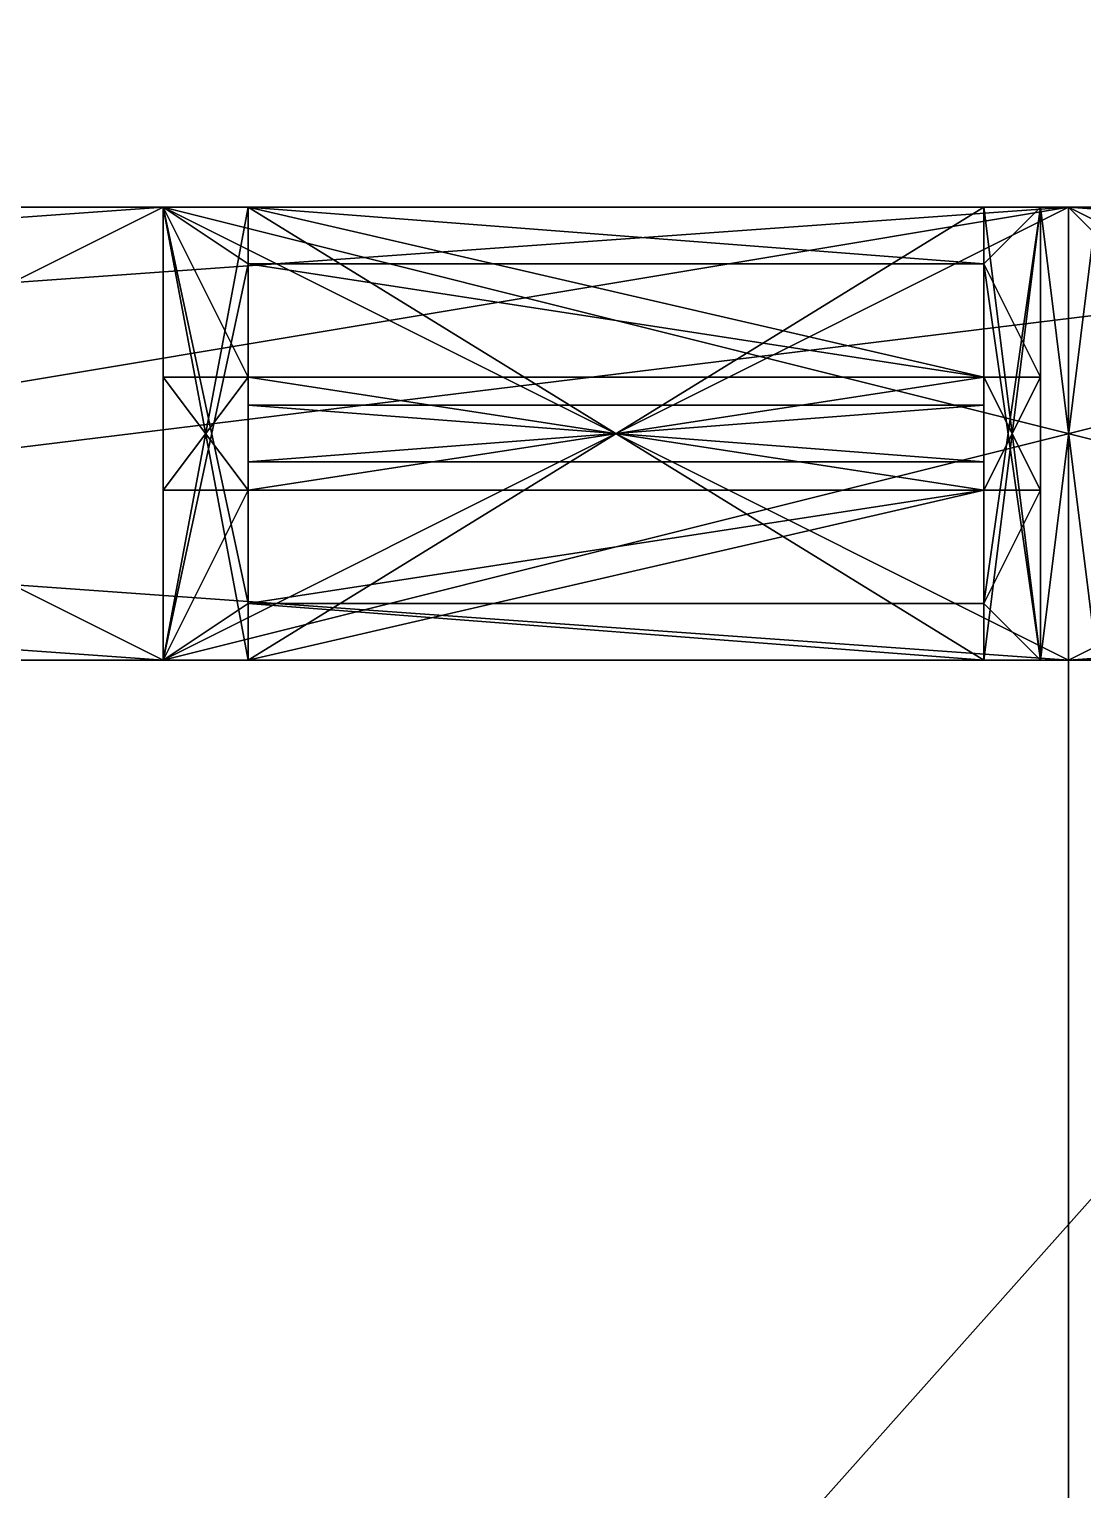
# Model space of a CAD drawing. Extents: x -3136 to 3456, y -896 to 5632.
# Drawn here: x -292.7 to -255.5, y 2002.7 to 2054.3 of the extents above; entities that cross this region are included whole.
import ezdxf

# ---------------------------------------------------------------- set-up
doc = ezdxf.new("R2010")
doc.units = 0

msp = doc.modelspace()

# ---------------------------------------------------------------- meshes
at = {"layer": 'OBJECT053', "color": 50}
mesh = msp.add_polyface(dxfattribs=at)
corners = [(-768, 2048, 144), (0, 2048, 144), (0, 0, 144), (-768, 0, 144), (-768, 0, 128), (0, 0, 128), (0, 2048, 128), (-768, 2048, 128)]
mesh.append_faces([[corners[k] for k in face] for face in [(1, 3, 0), (5, 7, 4), (5, 1, 6), (6, 0, 7), (4, 2, 5), (7, 3, 4)]], dxfattribs={"vtx0": -1})
mesh.append_faces([[corners[k] for k in face] for face in [(1, 2, 3), (5, 6, 7), (5, 2, 1), (6, 1, 0), (4, 3, 2), (7, 0, 3)]], dxfattribs={"vtx2": -1})
at = {"layer": 'OBJECT067', "color": 50}
mesh = msp.add_polyface(dxfattribs=at)
corners = [(-2944, -896, 2176), (-2944, 5504, 2176), (3456, 5504, 2176), (3456, -896, 2176), (-2944, 5504, 2048), (-2944, -896, 2048), (3456, -896, 2048), (3456, 5504, 2048)]
mesh.append_faces([[corners[k] for k in face] for face in [(1, 3, 0), (5, 7, 4), (4, 0, 5), (6, 2, 7), (7, 1, 4), (5, 3, 6)]], dxfattribs={"vtx0": -1})
mesh.append_faces([[corners[k] for k in face] for face in [(1, 2, 3), (5, 6, 7), (4, 1, 0), (6, 3, 2), (7, 2, 1), (5, 0, 3)]], dxfattribs={"vtx2": -1})
at = {"layer": 'OBJECT1001', "color": 50}
mesh = msp.add_polyface(dxfattribs=at)
corners = [(-288, 2048, 272), (-224, 2048, 272), (-224, 2032, 272), (-288, 2032, 272), (-288, 2032, 256), (-224, 2032, 256), (-224, 2048, 256), (-288, 2048, 256)]
mesh.append_faces([[corners[k] for k in face] for face in [(1, 3, 0), (5, 7, 4), (5, 1, 6), (6, 0, 7), (4, 2, 5), (7, 3, 4)]], dxfattribs={"vtx0": -1})
mesh.append_faces([[corners[k] for k in face] for face in [(1, 2, 3), (5, 6, 7), (5, 2, 1), (6, 1, 0), (4, 3, 2), (7, 0, 3)]], dxfattribs={"vtx2": -1})
at = {"layer": 'OBJECT1004', "color": 50}
mesh = msp.add_polyface(dxfattribs=at)
corners = [(-257, 2048, 179), (-255, 2048, 179), (-255, 2048, 254), (-257, 2048, 254), (-255, 2032, 179), (-257, 2032, 179), (-257, 2032, 254), (-255, 2032, 254)]
mesh.append_faces([[corners[k] for k in face] for face in [(1, 3, 0), (5, 7, 4), (0, 4, 1), (6, 2, 7), (5, 3, 6), (1, 7, 2)]], dxfattribs={"vtx0": -1})
mesh.append_faces([[corners[k] for k in face] for face in [(1, 2, 3), (5, 6, 7), (0, 5, 4), (6, 3, 2), (5, 0, 3), (1, 4, 7)]], dxfattribs={"vtx2": -1})
at = {"layer": 'OBJECT1007', "color": 50}
mesh = msp.add_polyface(dxfattribs=at)
corners = [(-255, 2032, 256), (-257, 2032, 256), (-257, 2048, 256), (-255, 2048, 256), (-257, 2048, 254), (-255, 2048, 254), (-255, 2032, 254), (-257, 2032, 254)]
mesh.append_faces([[corners[k] for k in face] for face in [(1, 3, 0), (5, 2, 4), (7, 0, 6), (4, 6, 5), (0, 5, 6), (2, 7, 4)]], dxfattribs={"vtx0": -1})
mesh.append_faces([[corners[k] for k in face] for face in [(1, 2, 3), (5, 3, 2), (7, 1, 0), (4, 7, 6), (0, 3, 5), (2, 1, 7)]], dxfattribs={"vtx2": -1})
at = {"layer": 'OBJECT1008', "color": 50}
mesh = msp.add_polyface(dxfattribs=at)
corners = [(-259, 2046, 254), (-257, 2048, 254), (-257, 2048, 256), (-257, 2032, 256), (-257, 2032, 254), (-259, 2034, 254)]
mesh.append_faces([[corners[k] for k in face] for face in [(1, 2, 0), (4, 5, 3)]])
mesh.append_faces([[corners[k] for k in face] for face in [(0, 4, 1), (1, 3, 2), (5, 2, 3)]], dxfattribs={"vtx0": -1})
mesh.append_faces([[corners[k] for k in face] for face in [(0, 5, 4), (1, 4, 3), (5, 0, 2)]], dxfattribs={"vtx2": -1})
at = {"layer": 'OBJECT1009', "color": 50}
mesh = msp.add_polyface(dxfattribs=at)
corners = [(-257, 2032, 256), (-259, 2032, 256), (-259, 2048, 256), (-257, 2048, 256), (-259, 2046, 254), (-259, 2034, 254)]
mesh.append_faces([[corners[k] for k in face] for face in [(2, 4, 3), (1, 0, 5)]])
mesh.append_faces([[corners[k] for k in face] for face in [(1, 3, 0), (2, 5, 4), (3, 5, 0)]], dxfattribs={"vtx0": -1})
mesh.append_faces([[corners[k] for k in face] for face in [(1, 2, 3), (2, 1, 5), (3, 4, 5)]], dxfattribs={"vtx2": -1})
at = {"layer": 'OBJECT1014', "color": 50}
mesh = msp.add_polyface(dxfattribs=at)
corners = [(-255, 2048, 144), (-257, 2048, 144), (-257, 2032, 144), (-255, 2032, 144), (-255, 2048, 171), (-257, 2048, 171), (-257, 2032, 171), (-255, 2032, 171)]
mesh.append_faces([[corners[k] for k in face] for face in [(1, 3, 0), (0, 5, 1), (2, 7, 3), (6, 4, 7), (0, 7, 4), (2, 5, 6)]], dxfattribs={"vtx0": -1})
mesh.append_faces([[corners[k] for k in face] for face in [(1, 2, 3), (0, 4, 5), (2, 6, 7), (6, 5, 4), (0, 3, 7), (2, 1, 5)]], dxfattribs={"vtx2": -1})
at = {"layer": 'OBJECT1015', "color": 50}
mesh = msp.add_polyface(dxfattribs=at)
corners = [(-257, 2048, 144), (-259, 2048, 144), (-259, 2032, 144), (-257, 2032, 144), (-259, 2048, 171), (-257, 2048, 171), (-259, 2032, 171), (-257, 2032, 171)]
mesh.append_faces([[corners[k] for k in face] for face in [(1, 3, 0), (1, 5, 4), (2, 7, 3), (2, 4, 6), (6, 5, 7), (0, 7, 5)]], dxfattribs={"vtx0": -1})
mesh.append_faces([[corners[k] for k in face] for face in [(1, 2, 3), (1, 0, 5), (2, 6, 7), (2, 1, 4), (6, 4, 5), (0, 3, 7)]], dxfattribs={"vtx2": -1})
at = {"layer": 'OBJECT1016', "color": 50}
mesh = msp.add_polyface(dxfattribs=at)
corners = [(-257, 2048, 171), (-255, 2048, 171), (-255, 2048, 179), (-257, 2048, 179), (-255, 2032, 171), (-257, 2032, 171), (-257, 2032, 179), (-255, 2032, 179)]
mesh.append_faces([[corners[k] for k in face] for face in [(1, 3, 0), (5, 7, 4), (6, 2, 7), (0, 4, 1), (1, 7, 2), (5, 3, 6)]], dxfattribs={"vtx0": -1})
mesh.append_faces([[corners[k] for k in face] for face in [(1, 2, 3), (5, 6, 7), (6, 3, 2), (0, 5, 4), (1, 4, 7), (5, 0, 3)]], dxfattribs={"vtx2": -1})
at = {"layer": 'OBJECT1021', "color": 50}
mesh = msp.add_polyface(dxfattribs=at)
corners = [(-259, 2048, 144), (-285, 2048, 144), (-285, 2032, 144), (-259, 2032, 144), (-285, 2048, 171), (-259, 2048, 171), (-259, 2032, 171), (-285, 2032, 171)]
mesh.append_faces([[corners[k] for k in face] for face in [(1, 3, 0), (1, 5, 4), (3, 7, 6), (2, 4, 7), (0, 6, 5), (7, 5, 6)]], dxfattribs={"vtx0": -1})
mesh.append_faces([[corners[k] for k in face] for face in [(1, 2, 3), (1, 0, 5), (3, 2, 7), (2, 1, 4), (0, 3, 6), (7, 4, 5)]], dxfattribs={"vtx2": -1})
at = {"layer": 'OBJECT1022', "color": 50}
mesh = msp.add_polyface(dxfattribs=at)
corners = [(-257, 2048, 171), (-257, 2048, 179), (-259, 2046, 179), (-259, 2034, 179), (-257, 2032, 179), (-257, 2032, 171)]
mesh.append_faces([[corners[k] for k in face] for face in [(1, 2, 0), (4, 5, 3)]])
mesh.append_faces([[corners[k] for k in face] for face in [(3, 1, 4), (0, 4, 1), (2, 5, 0)]], dxfattribs={"vtx0": -1})
mesh.append_faces([[corners[k] for k in face] for face in [(3, 2, 1), (0, 5, 4), (2, 3, 5)]], dxfattribs={"vtx2": -1})
at = {"layer": 'OBJECT1023', "color": 50}
mesh = msp.add_polyface(dxfattribs=at)
corners = [(-259, 2046, 179.016), (-259, 2048, 171), (-257, 2048, 171), (-257, 2032, 171), (-259, 2032, 171), (-259, 2034, 179)]
mesh.append_faces([[corners[k] for k in face] for face in [(1, 2, 0), (4, 5, 3)]])
mesh.append_faces([[corners[k] for k in face] for face in [(0, 4, 1), (1, 3, 2), (2, 5, 0)]], dxfattribs={"vtx0": -1})
mesh.append_faces([[corners[k] for k in face] for face in [(0, 5, 4), (1, 4, 3), (2, 3, 5)]], dxfattribs={"vtx2": -1})
at = {"layer": 'OBJECT1024', "color": 50}
mesh = msp.add_polyface(dxfattribs=at)
corners = [(-285, 2048, 144), (-288, 2048, 144), (-288, 2032, 144), (-285, 2032, 144), (-288, 2032, 171), (-288, 2048, 171), (-285, 2048, 171), (-285, 2032, 171)]
mesh.append_faces([[corners[k] for k in face] for face in [(1, 3, 0), (2, 5, 4), (1, 6, 5), (3, 4, 7), (0, 7, 6), (4, 6, 7)]], dxfattribs={"vtx0": -1})
mesh.append_faces([[corners[k] for k in face] for face in [(1, 2, 3), (2, 1, 5), (1, 0, 6), (3, 2, 4), (0, 3, 7), (4, 5, 6)]], dxfattribs={"vtx2": -1})
at = {"layer": 'OBJECT1025', "color": 50}
mesh = msp.add_polyface(dxfattribs=at)
corners = [(-288, 2032, 179), (-288, 2032, 171), (-288, 2048, 171), (-288, 2048, 179), (-285, 2046, 179), (-285, 2034, 179)]
mesh.append_faces([[corners[k] for k in face] for face in [(2, 4, 3), (0, 5, 1)]])
mesh.append_faces([[corners[k] for k in face] for face in [(1, 3, 0), (3, 5, 0), (2, 5, 4)]], dxfattribs={"vtx0": -1})
mesh.append_faces([[corners[k] for k in face] for face in [(1, 2, 3), (3, 4, 5), (2, 1, 5)]], dxfattribs={"vtx2": -1})
at = {"layer": 'OBJECT1026', "color": 50}
mesh = msp.add_polyface(dxfattribs=at)
corners = [(-288, 2048, 171), (-285, 2048, 171), (-285, 2046, 179.01), (-285, 2034, 179), (-285, 2032, 171), (-288, 2032, 171)]
mesh.append_faces([[corners[k] for k in face] for face in [(1, 2, 0), (4, 5, 3)]])
mesh.append_faces([[corners[k] for k in face] for face in [(1, 3, 2), (0, 4, 1), (2, 5, 0)]], dxfattribs={"vtx0": -1})
mesh.append_faces([[corners[k] for k in face] for face in [(1, 4, 3), (0, 5, 4), (2, 3, 5)]], dxfattribs={"vtx2": -1})
at = {"layer": 'OBJECT1027', "color": 50}
mesh = msp.add_polyface(dxfattribs=at)
corners = [(-285, 2032, 256), (-288, 2032, 256), (-288, 2048, 256), (-285, 2048, 256), (-285, 2046, 254), (-285, 2034, 254)]
mesh.append_faces([[corners[k] for k in face] for face in [(3, 2, 4), (0, 5, 1)]])
mesh.append_faces([[corners[k] for k in face] for face in [(1, 3, 0), (3, 5, 0), (2, 5, 4)]], dxfattribs={"vtx0": -1})
mesh.append_faces([[corners[k] for k in face] for face in [(1, 2, 3), (3, 4, 5), (2, 1, 5)]], dxfattribs={"vtx2": -1})
at = {"layer": 'OBJECT1028', "color": 50}
mesh = msp.add_polyface(dxfattribs=at)
corners = [(-288, 2032, 256), (-288, 2032, 254), (-288, 2048, 254), (-288, 2048, 256), (-285, 2046, 254), (-285, 2034, 254)]
mesh.append_faces([[corners[k] for k in face] for face in [(2, 4, 3), (1, 0, 5)]])
mesh.append_faces([[corners[k] for k in face] for face in [(1, 3, 0), (2, 5, 4), (3, 5, 0)]], dxfattribs={"vtx0": -1})
mesh.append_faces([[corners[k] for k in face] for face in [(1, 2, 3), (2, 1, 5), (3, 4, 5)]], dxfattribs={"vtx2": -1})
at = {"layer": 'OBJECT1041', "color": 50}
mesh = msp.add_polyface(dxfattribs=at)
corners = [(-259, 2048, 171), (-259, 2046, 179), (-285, 2046, 179), (-285, 2048, 171), (-285, 2042, 179), (-259, 2042, 179), (-285, 2042, 171), (-259, 2042, 171)]
mesh.append_faces([[corners[k] for k in face] for face in [(1, 3, 0), (2, 5, 4), (3, 4, 6), (0, 5, 1), (3, 7, 0), (4, 7, 6)]], dxfattribs={"vtx0": -1})
mesh.append_faces([[corners[k] for k in face] for face in [(1, 2, 3), (2, 1, 5), (3, 2, 4), (0, 7, 5), (3, 6, 7), (4, 5, 7)]], dxfattribs={"vtx2": -1})
at = {"layer": 'OBJECT1042', "color": 50}
mesh = msp.add_polyface(dxfattribs=at)
corners = [(-285, 2038, 179), (-285, 2042, 179), (-259, 2042, 179), (-259, 2038, 179), (-285, 2038, 171), (-285, 2042, 171), (-259, 2042, 171), (-259, 2038, 171)]
mesh.append_faces([[corners[k] for k in face] for face in [(1, 3, 0), (5, 0, 4), (7, 2, 6), (4, 6, 5), (0, 7, 4), (2, 5, 6)]], dxfattribs={"vtx0": -1})
mesh.append_faces([[corners[k] for k in face] for face in [(1, 2, 3), (5, 1, 0), (7, 3, 2), (4, 7, 6), (0, 3, 7), (2, 1, 5)]], dxfattribs={"vtx2": -1})
at = {"layer": 'OBJECT1043', "color": 50}
mesh = msp.add_polyface(dxfattribs=at)
corners = [(-285, 2032, 171), (-285, 2034, 179), (-259, 2034, 179), (-259, 2032, 171), (-285, 2038, 179), (-259, 2038, 179), (-285, 2038, 171), (-259, 2038, 171)]
mesh.append_faces([[corners[k] for k in face] for face in [(1, 3, 0), (1, 5, 2), (0, 4, 1), (3, 5, 7), (0, 7, 6), (5, 6, 7)]], dxfattribs={"vtx0": -1})
mesh.append_faces([[corners[k] for k in face] for face in [(1, 2, 3), (1, 4, 5), (0, 6, 4), (3, 2, 5), (0, 3, 7), (5, 4, 6)]], dxfattribs={"vtx2": -1})
at = {"layer": 'OBJECT1044', "color": 50}
mesh = msp.add_polyface(dxfattribs=at)
corners = [(-285, 2042, 256), (-285, 2048, 256), (-259, 2048, 256), (-259, 2042, 256), (-285, 2046, 254), (-259, 2046, 254), (-285, 2042, 254), (-259, 2042, 254)]
mesh.append_faces([[corners[k] for k in face] for face in [(1, 3, 0), (5, 1, 4), (4, 7, 5), (4, 0, 6), (2, 7, 3), (6, 3, 7)]], dxfattribs={"vtx0": -1})
mesh.append_faces([[corners[k] for k in face] for face in [(1, 2, 3), (5, 2, 1), (4, 6, 7), (4, 1, 0), (2, 5, 7), (6, 0, 3)]], dxfattribs={"vtx2": -1})
at = {"layer": 'OBJECT1045', "color": 50}
mesh = msp.add_polyface(dxfattribs=at)
corners = [(-285, 2038, 256), (-285, 2042, 256), (-259, 2042, 256), (-259, 2038, 256), (-285, 2042, 254), (-285, 2038, 254), (-259, 2038, 254), (-259, 2042, 254)]
mesh.append_faces([[corners[k] for k in face] for face in [(1, 3, 0), (5, 7, 4), (4, 0, 5), (6, 2, 7), (5, 3, 6), (7, 1, 4)]], dxfattribs={"vtx0": -1})
mesh.append_faces([[corners[k] for k in face] for face in [(1, 2, 3), (5, 6, 7), (4, 1, 0), (6, 3, 2), (5, 0, 3), (7, 2, 1)]], dxfattribs={"vtx2": -1})
at = {"layer": 'OBJECT1046', "color": 50}
mesh = msp.add_polyface(dxfattribs=at)
corners = [(-259, 2032, 256), (-285, 2032, 256), (-285, 2038, 256), (-259, 2038, 256), (-259, 2034, 254), (-285, 2034, 254), (-285, 2038, 254), (-259, 2038, 254)]
mesh.append_faces([[corners[k] for k in face] for face in [(1, 3, 0), (5, 0, 4), (5, 7, 6), (1, 6, 2), (4, 3, 7), (7, 2, 6)]], dxfattribs={"vtx0": -1})
mesh.append_faces([[corners[k] for k in face] for face in [(1, 2, 3), (5, 1, 0), (5, 4, 7), (1, 5, 6), (4, 0, 3), (7, 3, 2)]], dxfattribs={"vtx2": -1})
at = {"layer": 'OBJECT1047', "color": 50}
mesh = msp.add_polyface(dxfattribs=at)
corners = [(-257, 2032, 179), (-259, 2034, 179), (-259, 2034, 254), (-257, 2032, 254), (-259, 2038, 179), (-257, 2038, 179), (-259, 2038, 254), (-257, 2038, 254)]
mesh.append_faces([[corners[k] for k in face] for face in [(1, 3, 0), (1, 5, 4), (2, 7, 3), (1, 6, 2), (0, 7, 5), (5, 6, 4)]], dxfattribs={"vtx0": -1})
mesh.append_faces([[corners[k] for k in face] for face in [(1, 2, 3), (1, 0, 5), (2, 6, 7), (1, 4, 6), (0, 3, 7), (5, 7, 6)]], dxfattribs={"vtx2": -1})
at = {"layer": 'OBJECT1048', "color": 50}
mesh = msp.add_polyface(dxfattribs=at)
corners = [(-259, 2042, 179), (-259, 2038, 179), (-257, 2038, 179), (-257, 2042, 179), (-259, 2038, 254), (-259, 2042, 254), (-257, 2042, 254), (-257, 2038, 254)]
mesh.append_faces([[corners[k] for k in face] for face in [(1, 3, 0), (5, 7, 4), (0, 4, 1), (2, 6, 3), (1, 7, 2), (3, 5, 0)]], dxfattribs={"vtx0": -1})
mesh.append_faces([[corners[k] for k in face] for face in [(1, 2, 3), (5, 6, 7), (0, 5, 4), (2, 7, 6), (1, 4, 7), (3, 6, 5)]], dxfattribs={"vtx2": -1})
at = {"layer": 'OBJECT1049', "color": 50}
mesh = msp.add_polyface(dxfattribs=at)
corners = [(-259, 2046, 179), (-257, 2048, 179), (-257, 2048, 254), (-259, 2046, 254), (-259, 2042, 179), (-257, 2042, 179), (-259, 2042, 254), (-257, 2042, 254)]
mesh.append_faces([[corners[k] for k in face] for face in [(1, 3, 0), (0, 5, 1), (3, 7, 6), (0, 6, 4), (1, 7, 2), (4, 7, 5)]], dxfattribs={"vtx0": -1})
mesh.append_faces([[corners[k] for k in face] for face in [(1, 2, 3), (0, 4, 5), (3, 2, 7), (0, 3, 6), (1, 5, 7), (4, 6, 7)]], dxfattribs={"vtx2": -1})
at = {"layer": 'OBJECT1050', "color": 50}
mesh = msp.add_polyface(dxfattribs=at)
corners = [(-288, 2032, 254), (-288, 2032, 179), (-288, 2038, 179), (-288, 2038, 254), (-285, 2034, 179), (-285, 2034, 254), (-285, 2038, 179), (-285, 2038, 254)]
mesh.append_faces([[corners[k] for k in face] for face in [(1, 3, 0), (1, 5, 4), (1, 6, 2), (0, 7, 5), (4, 7, 6), (2, 7, 3)]], dxfattribs={"vtx0": -1})
mesh.append_faces([[corners[k] for k in face] for face in [(1, 2, 3), (1, 0, 5), (1, 4, 6), (0, 3, 7), (4, 5, 7), (2, 6, 7)]], dxfattribs={"vtx2": -1})
at = {"layer": 'OBJECT1051', "color": 50}
mesh = msp.add_polyface(dxfattribs=at)
corners = [(-288, 2038, 179), (-288, 2042, 179), (-288, 2042, 254), (-288, 2038, 254), (-285, 2038, 179), (-285, 2042, 179), (-285, 2042, 254), (-285, 2038, 254)]
mesh.append_faces([[corners[k] for k in face] for face in [(1, 3, 0), (0, 5, 1), (2, 7, 3), (4, 6, 5), (0, 7, 4), (1, 6, 2)]], dxfattribs={"vtx0": -1})
mesh.append_faces([[corners[k] for k in face] for face in [(1, 2, 3), (0, 4, 5), (2, 6, 7), (4, 7, 6), (0, 3, 7), (1, 5, 6)]], dxfattribs={"vtx2": -1})
at = {"layer": 'OBJECT1052', "color": 50}
mesh = msp.add_polyface(dxfattribs=at)
corners = [(-288, 2042, 179), (-288, 2048, 179), (-288, 2048, 254), (-288, 2042, 254), (-285, 2046, 179), (-285, 2046, 254), (-285, 2042, 179), (-285, 2042, 254)]
mesh.append_faces([[corners[k] for k in face] for face in [(1, 3, 0), (1, 5, 2), (1, 6, 4), (2, 7, 3), (4, 7, 5), (0, 7, 6)]], dxfattribs={"vtx0": -1})
mesh.append_faces([[corners[k] for k in face] for face in [(1, 2, 3), (1, 4, 5), (1, 0, 6), (2, 5, 7), (4, 6, 7), (0, 3, 7)]], dxfattribs={"vtx2": -1})
at = {"layer": 'OBJECT1053', "color": 50}
mesh = msp.add_polyface(dxfattribs=at)
corners = [(-285, 2041, 179), (-259, 2041, 179), (-259, 2041, 254), (-285, 2041, 254), (-259, 2039, 179), (-285, 2039, 179), (-285, 2039, 254), (-259, 2039, 254)]
mesh.append_faces([[corners[k] for k in face] for face in [(1, 3, 0), (5, 7, 4), (0, 4, 1), (6, 2, 7), (5, 3, 6), (1, 7, 2)]], dxfattribs={"vtx0": -1})
mesh.append_faces([[corners[k] for k in face] for face in [(1, 2, 3), (5, 6, 7), (0, 5, 4), (6, 3, 2), (5, 0, 3), (1, 4, 7)]], dxfattribs={"vtx2": -1})
at = {"layer": 'OBJECT263', "color": 50}
mesh = msp.add_polyface(dxfattribs=at)
corners = [(-768, 1792, 288), (-768, 2048, 288), (0, 2048, 288), (0, 1792, 288), (0, 2048, 272), (-768, 2048, 272), (-768, 1792, 272), (0, 1792, 272)]
mesh.append_faces([[corners[k] for k in face] for face in [(1, 3, 0), (5, 7, 4), (4, 1, 5), (7, 2, 4), (5, 0, 6), (6, 3, 7)]], dxfattribs={"vtx0": -1})
mesh.append_faces([[corners[k] for k in face] for face in [(1, 2, 3), (5, 6, 7), (4, 2, 1), (7, 3, 2), (5, 1, 0), (6, 0, 3)]], dxfattribs={"vtx2": -1})
at = {"layer": 'OBJECT265', "color": 50}
mesh = msp.add_polyface(dxfattribs=at)
corners = [(0, 2048, 288), (-32, 2048, 288), (-32, 2032, 288), (0, 2032, 288), (-224, 2032, 416), (-256, 2032, 416), (-256, 2048, 416), (-224, 2048, 416)]
mesh.append_faces([[corners[k] for k in face] for face in [(1, 3, 0), (5, 7, 4), (0, 6, 1), (2, 4, 3), (7, 3, 4), (5, 1, 6)]], dxfattribs={"vtx0": -1})
mesh.append_faces([[corners[k] for k in face] for face in [(1, 2, 3), (5, 6, 7), (0, 7, 6), (2, 5, 4), (7, 0, 3), (5, 2, 1)]], dxfattribs={"vtx2": -1})
at = {"layer": 'OBJECT266', "color": 50}
mesh = msp.add_polyface(dxfattribs=at)
corners = [(-480, 2048, 288), (-512, 2048, 288), (-512, 2032, 288), (-480, 2032, 288), (-256, 2032, 416), (-288, 2032, 416), (-288, 2048, 416), (-256, 2048, 416)]
mesh.append_faces([[corners[k] for k in face] for face in [(1, 3, 0), (5, 7, 4), (2, 4, 3), (0, 6, 1), (1, 5, 2), (3, 7, 0)]], dxfattribs={"vtx0": -1})
mesh.append_faces([[corners[k] for k in face] for face in [(1, 2, 3), (5, 6, 7), (2, 5, 4), (0, 7, 6), (1, 6, 5), (3, 4, 7)]], dxfattribs={"vtx2": -1})
at = {"layer": 'OBJECT282', "color": 50}
mesh = msp.add_polyface(dxfattribs=at)
corners = [(-480, 2032, 128), (-512, 2032, 128), (-512, 2048, 128), (-480, 2048, 128), (-256, 2048), (-288, 2048), (-288, 2032), (-256, 2032)]
mesh.append_faces([[corners[k] for k in face] for face in [(1, 3, 0), (5, 7, 4), (4, 2, 5), (6, 0, 7), (1, 5, 2), (3, 7, 0)]], dxfattribs={"vtx0": -1})
mesh.append_faces([[corners[k] for k in face] for face in [(1, 2, 3), (5, 6, 7), (4, 3, 2), (6, 1, 0), (1, 6, 5), (3, 4, 7)]], dxfattribs={"vtx2": -1})
at = {"layer": 'OBJECT283', "color": 50}
mesh = msp.add_polyface(dxfattribs=at)
corners = [(0, 2032, 128), (-32, 2032, 128), (-32, 2048, 128), (0, 2048, 128), (-224, 2048), (-256, 2048), (-256, 2032), (-224, 2032)]
mesh.append_faces([[corners[k] for k in face] for face in [(1, 3, 0), (5, 7, 4), (6, 0, 7), (4, 2, 5), (7, 3, 4), (5, 1, 6)]], dxfattribs={"vtx0": -1})
mesh.append_faces([[corners[k] for k in face] for face in [(1, 2, 3), (5, 6, 7), (6, 1, 0), (4, 3, 2), (7, 0, 3), (5, 2, 1)]], dxfattribs={"vtx2": -1})
at = {"layer": 'OBJECT293', "color": 50}
mesh = msp.add_polyface(dxfattribs=at)
corners = [(-2048, 0, 432), (-2048, 1824, 432), (-1824, 2048, 432), (-224, 2048, 432), (0, 1824, 432), (0, 0, 432), (-2048, 1824, 416), (-2048, 0, 416), (0, 0, 416), (0, 1824, 416), (-224, 2048, 416), (-1824, 2048, 416)]
mesh.append_faces([[corners[k] for k in face] for face in [(1, 5, 0), (7, 11, 6), (6, 0, 7), (8, 4, 9), (10, 2, 11), (7, 5, 8), (9, 3, 10), (11, 1, 6)]], dxfattribs={"vtx0": -1})
mesh.append_faces([[corners[k] for k in face] for face in [(1, 3, 4), (1, 4, 5), (7, 9, 10), (7, 10, 11)]], dxfattribs={"vtx0": -1, "vtx2": -1})
mesh.append_faces([[corners[k] for k in face] for face in [(1, 2, 3), (7, 8, 9), (6, 1, 0), (8, 5, 4), (10, 3, 2), (7, 0, 5), (9, 4, 3), (11, 2, 1)]], dxfattribs={"vtx2": -1})
at = {"layer": 'OBJECT295', "color": 50}
mesh = msp.add_polyface(dxfattribs=at)
corners = [(0, 2048), (-2048, 2048), (-2048, 5376), (0, 5376), (0, 5376, -128), (-2048, 5376, -128), (-2048, 2048, -128), (0, 2048, -128)]
mesh.append_faces([[corners[k] for k in face] for face in [(1, 3, 0), (5, 7, 4), (4, 2, 5), (5, 1, 6), (6, 0, 7), (7, 3, 4)]], dxfattribs={"vtx0": -1})
mesh.append_faces([[corners[k] for k in face] for face in [(1, 2, 3), (5, 6, 7), (4, 3, 2), (5, 2, 1), (6, 1, 0), (7, 0, 3)]], dxfattribs={"vtx2": -1})
at = {"layer": 'OBJECT299', "color": 50}
mesh = msp.add_polyface(dxfattribs=at)
corners = [(-256, 2048), (0, 2048), (0, 1792), (-256, 1792), (0, 2048, -128), (-256, 2048, -128), (-256, 1792, -128), (0, 1792, -128)]
mesh.append_faces([[corners[k] for k in face] for face in [(1, 3, 0), (5, 7, 4), (4, 0, 5), (7, 1, 4), (6, 2, 7), (5, 3, 6)]], dxfattribs={"vtx0": -1})
mesh.append_faces([[corners[k] for k in face] for face in [(1, 2, 3), (5, 6, 7), (4, 1, 0), (7, 2, 1), (6, 3, 2), (5, 0, 3)]], dxfattribs={"vtx2": -1})
at = {"layer": 'OBJECT300', "color": 50}
mesh = msp.add_polyface(dxfattribs=at)
corners = [(-256, 1792), (-1792, 1792), (-1792, 2048), (-256, 2048), (-256, 2048, -128), (-1792, 2048, -128), (-1792, 1792, -128), (-256, 1792, -128)]
mesh.append_faces([[corners[k] for k in face] for face in [(1, 3, 0), (5, 7, 4), (4, 2, 5), (6, 0, 7), (7, 3, 4), (5, 1, 6)]], dxfattribs={"vtx0": -1})
mesh.append_faces([[corners[k] for k in face] for face in [(1, 2, 3), (5, 6, 7), (4, 3, 2), (6, 1, 0), (7, 0, 3), (5, 2, 1)]], dxfattribs={"vtx2": -1})
at = {"layer": 'OBJECT325', "color": 50}
mesh = msp.add_polyface(dxfattribs=at)
corners = [(-288, 2032, 272), (-288, 2032, 256), (-320, 2032, 256), (-320, 2032, 272), (-320, 2048, 272), (-320, 2048, 256), (-288, 2048, 256), (-288, 2048, 272)]
mesh.append_faces([[corners[k] for k in face] for face in [(1, 3, 0), (5, 7, 4), (6, 0, 7), (2, 4, 3), (3, 7, 0), (5, 1, 6)]], dxfattribs={"vtx0": -1})
mesh.append_faces([[corners[k] for k in face] for face in [(1, 2, 3), (5, 6, 7), (6, 1, 0), (2, 5, 4), (3, 4, 7), (5, 2, 1)]], dxfattribs={"vtx2": -1})
at = {"layer": 'OBJECT386', "color": 50}
mesh = msp.add_polyface(dxfattribs=at)
corners = [(-288, 2032, 171), (-288, 2032, 144), (-320, 2032, 144), (-320, 2032, 171), (-320, 2048, 171), (-320, 2048, 144), (-288, 2048, 144), (-288, 2048, 171)]
mesh.append_faces([[corners[k] for k in face] for face in [(1, 3, 0), (5, 7, 4), (6, 0, 7), (2, 4, 3), (5, 1, 6), (3, 7, 0)]], dxfattribs={"vtx0": -1})
mesh.append_faces([[corners[k] for k in face] for face in [(1, 2, 3), (5, 6, 7), (6, 1, 0), (2, 5, 4), (5, 2, 1), (3, 4, 7)]], dxfattribs={"vtx2": -1})
at = {"layer": 'OBJECT387', "color": 50}
mesh = msp.add_polyface(dxfattribs=at)
corners = [(-288, 2032, 256), (-288, 2032, 171), (-320, 2032, 171), (-320, 2032, 256), (-320, 2048, 256), (-320, 2048, 171), (-288, 2048, 171), (-288, 2048, 256)]
mesh.append_faces([[corners[k] for k in face] for face in [(1, 3, 0), (5, 7, 4), (6, 0, 7), (2, 4, 3), (3, 7, 0), (5, 1, 6)]], dxfattribs={"vtx0": -1})
mesh.append_faces([[corners[k] for k in face] for face in [(1, 2, 3), (5, 6, 7), (6, 1, 0), (2, 5, 4), (3, 4, 7), (5, 2, 1)]], dxfattribs={"vtx2": -1})

doc.saveas('drawing.dxf')
